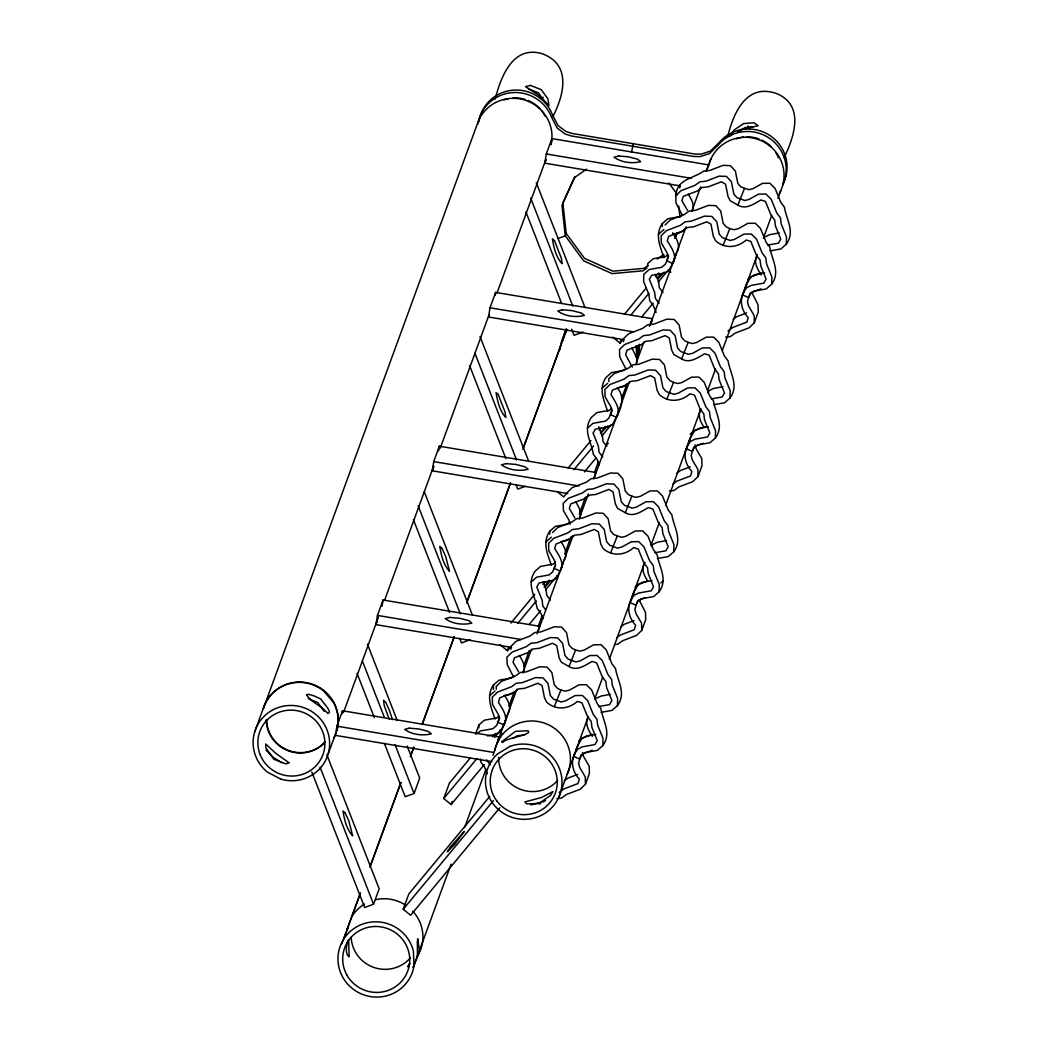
<?xml version="1.0" encoding="UTF-8"?>
<svg xmlns="http://www.w3.org/2000/svg" width="1049" height="1049" viewBox="0 0 1049 1049"><rect width="100%" height="100%" fill="white"/><g stroke="black" fill="none" stroke-linecap="round" stroke-linejoin="round"><path stroke-width="1.5" d="M478.803 727.875L478.868 724.977L484.336 720.191L496.78 717.975L499.18 715.916M513.813 675.923L511.414 677.982L498.97 680.198L493.502 684.984C485.674 696.248 491.325 707.891 495.076 719.076M493.397 689.337L493.502 684.984M555.459 562.107L553.072 564.165L540.628 566.381L535.16 571.167C526.047 583.559 535.108 595.688 537.088 608.236L540.76 613.088L543.002 618.608M570.092 522.114L567.706 524.172L555.262 526.388L549.794 531.174C541.953 542.425 547.604 554.082 551.354 565.254M549.728 534.072L549.794 531.174M611.751 408.284L609.351 410.343L596.92 412.572L591.452 417.345C582.339 429.749 591.4 441.865 593.38 454.414L597.051 459.265L599.294 464.799M626.384 368.304L623.998 370.363L611.554 372.579L606.086 377.365C598.245 388.615 603.896 400.272 607.646 411.444M556.875 798.577L561.425 798.105L566.303 794.565L580.267 789.228L585.473 784.167L585.25 776.916L579.691 767.396L578.602 763.252L579.704 759.07L581.316 755.7L584.909 752.605L597.353 750.389L602.821 745.603L602.991 738.365L597.681 725.279L596.947 719.299L593.288 714.461L587.663 700.64L582.444 695.461L575.075 695.566L565.477 700.902L561.281 701.912L553.557 699.132L550.371 695.566L547.932 683.292L542.989 677.851L535.633 677.575L522.389 682.624L516.331 683.253L511.453 686.793L497.488 692.117L492.283 697.192L492.506 704.43L498.052 713.949L499.154 718.106L498.039 722.289L496.426 725.659L492.846 728.74L480.403 730.956L477.125 733.828M601.103 712.337L611.987 710.396L617.455 705.61L617.625 698.372L612.314 685.285L611.58 679.319L607.922 674.468L602.31 660.647L597.078 655.468L589.708 655.573L580.11 660.909L575.914 661.932L568.191 659.139L565.005 655.573L562.566 643.299L557.622 637.858L550.266 637.582L537.022 642.631L530.964 643.26L526.087 646.8L512.122 652.124L506.916 657.198L507.139 664.437L513.42 676.723M647.666 266.433L647.731 263.535L653.199 258.749L665.643 256.533L668.043 254.474M678.729 216.815L667.833 218.756L662.365 223.542C654.537 234.806 660.188 246.449 663.938 257.634M662.299 226.44L662.365 223.542M614.675 644.597L617.704 644.283L622.595 640.742L636.559 635.419L641.752 630.357L641.542 623.106L635.982 613.586L634.894 609.443L635.996 605.26L637.608 601.89L641.201 598.795L653.645 596.579L659.113 591.793L659.283 584.555L653.973 571.469L653.239 565.49L649.567 560.638L643.955 546.831L638.736 541.638L631.367 541.756L621.769 547.08L617.559 548.102L609.849 545.323L606.65 541.743L604.224 529.483L599.281 524.028L591.911 523.766L578.681 528.801L572.623 529.443L567.732 532.984L553.767 538.307L548.575 543.369L548.784 550.62L554.344 560.14L555.446 564.283L552.718 571.836L549.125 574.931L536.682 577.147L531.227 581.933M659.113 591.793C668.213 579.402 659.152 567.273 657.172 554.724L653.514 549.873L647.902 536.065L642.67 530.873L635.301 530.991L625.702 536.314L621.506 537.337L613.783 534.557L610.597 530.978L608.158 518.717L603.227 513.263L595.858 512.987L582.615 518.036L576.557 518.678L571.679 522.218L557.714 527.542L552.508 532.604M657.395 558.527L668.279 556.586L673.746 551.8L673.917 544.562L668.606 531.476L667.872 525.497L664.201 520.645L658.588 506.837L653.37 501.658L646 501.763L636.402 507.1L632.193 508.109L624.483 505.33L621.283 501.763L618.858 489.49L613.914 484.048L606.545 483.773L593.314 488.821L587.256 489.45L582.379 492.991L568.401 498.314L563.208 503.376L563.418 510.627L568.978 520.147L570.079 524.29M669.446 490.945L673.996 490.473L678.873 486.933L692.851 481.609L698.044 476.534L697.834 469.296L692.274 459.777L691.173 455.62L692.288 451.437L693.9 448.067L697.493 444.986L709.924 442.77L715.392 437.984L715.575 430.733L710.252 417.646L709.53 411.68L705.859 406.828L700.247 393.008L695.015 387.828L687.659 387.933L678.06 393.27L673.851 394.293L666.128 391.513L662.942 387.933L660.516 375.66L655.573 370.218L648.203 369.943L634.973 374.991L628.902 375.621L624.024 379.161L610.059 384.498L604.867 389.559L605.076 396.81L610.636 406.33L611.724 410.474L609.01 418.026L605.417 421.121L592.973 423.337L587.506 428.123M713.674 404.717L724.557 402.777L730.025 397.991L730.209 390.739L724.885 377.653L724.164 371.687L720.493 366.835L714.88 353.028L709.662 347.835L702.292 347.953L692.694 353.277L688.485 354.3L680.762 351.52L677.575 347.94L675.15 335.667L670.206 330.225L662.837 329.95L649.606 334.998L643.535 335.628L638.657 339.168L624.693 344.505L619.5 349.566L619.71 356.817L625.991 369.104M725.738 337.135L730.288 336.663L735.165 333.123L749.13 327.786L754.336 322.725L754.113 315.474L748.553 305.954L747.465 301.81L748.58 297.628L750.192 294.258L753.772 291.163L766.216 288.947L771.684 284.161L771.854 276.923L766.544 263.837L765.809 257.87L762.151 253.019L756.539 239.198L751.307 234.019L743.938 234.124L734.339 239.46L730.143 240.47L722.42 237.69L719.234 234.124L716.795 221.85L711.851 216.409L704.495 216.133L691.252 221.182L685.194 221.811L680.316 225.351L666.351 230.675L661.145 235.75L661.368 242.988L666.915 252.507L668.016 256.664L666.902 260.847L665.289 264.217L661.709 267.298L649.265 269.514L643.798 274.3L643.614 281.552L648.938 294.638L649.672 300.604L653.33 305.456L656.136 312.366M769.966 250.895L780.849 248.954L786.317 244.181L786.501 236.93L781.177 223.843L780.443 217.877L776.784 213.026L771.172 199.205L765.94 194.026L758.571 194.131L748.973 199.467L744.777 200.49L737.054 197.697L733.867 194.131L731.428 181.857L726.498 176.416L719.129 176.14L705.885 181.189L699.827 181.818L694.949 185.358L680.985 190.682L675.779 195.757L676.002 202.995L682.283 215.281M498.354 741.656L499.088 737.041L342.538 710.776L336.899 726.157L335.431 735.375L491.981 761.64M342.04 713.845L342.538 710.776M511.532 647.377L375.962 624.627L377.43 615.409L383.055 600.028L539.619 626.305L537.363 632.455M382.085 606.165L383.055 600.028M567.824 493.568L432.254 470.804L433.722 461.599L439.347 446.205L595.898 472.483L593.655 478.632M438.613 450.821L439.347 446.205M651.455 323.276L652.19 318.673L495.639 292.396L490.001 307.777L488.532 316.995L624.103 339.745M495.141 295.464L495.639 292.396M680.395 185.935L544.824 163.185L546.293 153.967L551.918 138.586L708.481 164.863L706.226 171.013M550.948 144.723L551.918 138.586M492.964 755.503L499.088 737.041M631.446 152.367L633.334 143.726M254.632 732.071L263.076 709.006A38.367 37.541 20.1 0 1 323.748 690.976L333.359 702.358A38.367 37.541 20.1 0 1 336.572 731.022M495.115 99.078C500.989 76.839 512.581 45.199 541.979 53.643C571.574 64.343 564.257 94.397 552.889 116.596M328.127 754.1L336.008 732.569M343.561 712.376L378.414 617.14M384.59 600.238L433.499 466.595M440.252 448.159L489.149 314.516M497.016 293.012L545.926 159.369M375.962 624.627L377.089 621.546M432.254 470.804L433.932 466.202M544.824 163.185L545.952 160.104M574.826 176.534L562.88 202.89L566.185 233.376L565.28 235.841L557.845 238.569M360.345 893.171L346.852 930.03L360.423 893.276M370.467 865.517L400.823 782.567M410.369 756.447L413.752 747.229M422.183 724.19L454.217 636.638M467.146 601.3L510.43 483.025M523.359 447.687L560.468 346.314M369.982 867.156L400.902 782.672M410.461 756.565L413.831 747.347M422.262 724.308L454.309 636.743M466.674 602.952L510.522 483.13M522.887 449.339L565.608 332.599M311.802 771.959L364.685 907.477L373.549 904.225L379.174 888.844L326.895 754.847M384.406 743.439L405.202 796.729L414.08 793.49L419.705 778.109L407.235 746.127M499.757 807.848L410.618 915.253L403.209 909.286L408.848 893.905L489.699 796.479M484.31 764.551L451.136 804.517L443.74 798.538L449.365 783.157L470.109 758.178M475.499 734.208L478.868 724.977M451.136 804.517L452.263 801.436M500.032 644.729L507.428 650.695L508.555 647.626M612.603 337.096L620.011 343.075L621.126 339.994M675.779 195.757C676.854 178.828 693.074 178.881 703.774 171.053L709.832 170.423L723.063 165.375L730.432 165.65L735.375 171.092L737.801 183.365L740.987 186.932L748.711 189.712L752.92 188.702L762.518 183.365L769.887 183.26L775.106 188.44L780.718 202.26L784.39 207.099C786.37 219.661 795.43 231.777 786.317 244.181M499.73 717.673L498.039 722.289L503.887 724.951C508.949 717.214 502.248 708.809 498.406 702.24L499.783 697.795L513.748 692.458L518.639 688.918L524.697 688.288L537.927 683.24L542.071 685.587L544.497 697.86L546.726 702.227C555.747 710.409 568.414 709.465 577.383 701.414L581.933 702.83L587.545 716.637L591.216 721.489L591.951 727.468L597.261 740.555L594.94 744.593L582.497 746.809L578.091 748.947C569.764 757.824 571.194 770.425 579.35 779.105L577.973 783.564L563.995 788.887L559.117 792.428M555.459 565.398L554.331 568.466L560.179 571.128C565.241 563.405 558.54 555 554.698 548.43L556.075 543.972L570.04 538.648L574.918 535.108L580.989 534.479L594.219 529.43L598.363 531.777L600.789 544.051L603.018 548.417C612.039 556.586 624.693 555.655 633.675 547.591L638.225 549.007L643.837 562.828L647.508 567.679L648.23 573.646L653.553 586.732L651.219 590.784L638.775 593L634.37 595.124C626.043 604.014 627.486 616.602 635.628 625.296L634.252 629.754L620.287 635.078L616.628 637.74M612.301 410.041L610.623 414.657L616.471 417.318C621.533 409.582 614.832 401.177 610.977 394.621L612.367 390.162L626.332 384.839L631.21 381.298L637.268 380.656L650.511 375.608L654.655 377.968L657.08 390.228L659.31 394.594C668.318 402.777 680.985 401.833 689.967 393.781L694.517 395.198L700.129 409.018L703.8 413.87L704.522 419.836L709.845 432.922L707.511 436.961L695.067 439.177L690.662 441.314C682.335 450.191 683.764 462.793 691.92 471.486L690.544 475.931L676.579 481.268L672.92 483.917M668.593 256.231L666.902 260.847L672.75 263.509C677.824 255.772 671.111 247.367 667.269 240.798L668.646 236.353L682.611 231.016L687.501 227.476L693.559 226.846L706.79 221.798L710.934 224.145L713.359 236.418L715.602 240.785C724.61 248.967 737.277 248.023 746.259 239.972L750.796 241.388L756.421 255.195L760.079 260.047L760.813 266.026L766.124 279.113L763.803 283.151L751.359 285.367L746.954 287.505C738.627 296.382 740.056 308.983 748.212 317.663L746.836 322.122L732.858 327.445L727.98 330.986M451.057 864.271L417.318 956.439A38.367 37.541 20.1 0 0 412.742 911.201M464.628 827.517L485.989 769.14M509.04 706.161L514.01 692.222M523.648 666.22L529.194 650.747M538.268 626.279L542.202 615.527M564.69 554.082L570.787 537.075M579.31 514.141L585.408 497.134M594.481 472.666L598.336 461.809M621.467 398.935L627.092 383.58M649.37 326.357L652.19 318.673M497.2 742.889L516.869 689.127M523.058 672.239L531.489 649.187M537.114 633.832L573.082 535.514M579.835 517.091L588.266 494.04M593.891 478.685L629.295 381.902M636.048 363.478L643.916 341.974M650.105 325.072L686.072 226.754M691.697 211.4L700.693 186.827M706.318 171.459L710.816 159.173M507.834 714.172L503.887 724.951L499.665 732.412L495.259 734.549L487.483 735.926M563.549 561.897L560.179 571.128L555.957 578.602L551.551 580.726L539.107 582.942L536.773 586.994L542.097 600.08L542.818 606.047L545.572 609.692M676.697 252.743L672.75 263.509L668.528 270.97L664.122 273.107L651.678 275.323L649.357 279.362L654.668 292.448L655.402 298.414L659.06 303.266M727.442 137.458C733.566 112.492 746.613 82.11 777.768 93.99C804.78 106.539 793.896 137.196 784.167 157.638M496.308 689.324L496.229 686.426L501.422 681.352L515.387 676.028L520.265 672.488L526.336 671.858L539.566 666.81L546.935 667.085L551.879 672.527L554.305 684.8L557.491 688.367L560.94 690.006L554.383 706.488M510.942 649.331L510.863 646.433L516.056 641.359L530.02 636.035L534.911 632.495L540.969 631.865L554.2 626.817L561.569 627.092L566.512 632.534L568.938 644.807L572.125 648.374L575.586 650.013L569.017 666.495L561.372 662.234L559.13 657.867L556.704 645.594L552.561 643.247L539.33 648.295L533.272 648.925L528.394 652.465L514.416 657.802L513.04 662.247L518.573 671.714M617.232 536.183L610.675 552.666M567.142 492.61L572.348 487.549L586.312 482.225L591.19 478.685L597.261 478.042L610.492 473.007L617.861 473.269L622.804 478.724L625.23 490.984L628.417 494.564L631.865 496.19L625.309 512.673L617.651 508.424L615.422 504.058L612.996 491.784L608.853 489.437L595.622 494.485L589.551 495.115L584.673 498.655L570.708 503.979L569.332 508.437L574.852 517.904M608.892 381.692L608.8 378.794L613.993 373.719L627.971 368.396L632.849 364.855L638.907 364.226L652.137 359.178L659.506 359.453L664.45 364.895L666.876 377.168L670.075 380.735L673.524 382.374L666.954 398.856M623.526 341.699L623.434 338.801L628.626 333.739L642.604 328.403L647.482 324.862L653.54 324.233L666.771 319.184L674.14 319.46L679.083 324.902L681.522 337.175L684.709 340.755L688.157 342.38L681.588 358.863L673.943 354.601L671.714 350.235L669.288 337.975L665.145 335.628L651.901 340.663L645.843 341.305L640.965 344.846L627 350.169L625.61 354.628L632.259 367.163M665.092 224.984L670.285 219.91L684.25 214.586L689.141 211.046L695.199 210.416L708.429 205.368L715.798 205.643L720.742 211.085L723.167 223.358L726.354 226.925L729.802 228.564L723.246 245.046M744.449 188.571L737.88 205.053L730.235 200.792L728.006 196.425L725.567 184.152L721.424 181.805L708.193 186.853L702.135 187.483L697.257 191.023L683.279 196.36L681.902 200.805L687.436 210.272M558.724 797.424L587.964 717.516M594.717 699.093L602.585 677.575M609.338 659.152L644.742 562.369M650.931 545.48L659.362 522.428M665.551 505.539L700.955 408.756C697.087 414.893 700.548 422.104 704.194 427.428M707.708 390.333L715.575 368.828M722.315 350.392L757.168 255.143M763.357 238.254L771.789 215.215M777.978 198.313L780.784 190.63M595.766 734.379L586.43 736.044L582.025 738.181L577.802 745.642L573.869 756.408L579.704 759.07L581.395 754.454M652.045 580.569L642.722 582.234L638.317 584.359L634.094 591.833L630.147 602.598L635.996 605.26L637.687 600.644M708.337 426.746L699.014 428.412L694.595 430.549L690.373 438.01L686.439 448.775L692.288 451.437L693.979 446.822M764.629 272.937L755.293 274.602L750.887 276.739L746.665 284.2L742.731 294.966L748.58 297.628L750.258 293.012M585.473 784.167L589.407 773.401L589.197 766.15L583.637 756.631L582.536 752.487M641.752 630.357L645.699 619.592L645.476 612.341L639.195 600.054M698.044 476.534L701.978 465.769L701.768 458.518L696.208 449.011L695.12 444.855M754.336 322.725L758.27 311.959L758.06 304.708L751.766 292.422M602.821 745.603C611.934 733.212 602.86 721.096 600.893 708.534L597.222 703.682L591.61 689.875L586.391 684.695L579.022 684.8L569.423 690.137L565.214 691.147L560.94 690.006M617.455 705.61C626.568 693.219 617.507 681.103 615.527 668.541L611.855 663.702L606.243 649.882L601.025 644.702L593.655 644.807L584.057 650.144L579.848 651.154L575.586 650.013M673.746 551.8C682.847 539.409 673.786 527.28 671.819 514.731L668.147 509.88L662.535 496.072L657.303 490.88L649.947 490.998L640.336 496.321L636.14 497.344L631.865 496.19M715.392 437.984C724.505 425.592 715.444 413.463 713.464 400.915L709.793 396.063L704.181 382.242L698.962 377.063L691.593 377.168L681.994 382.505L677.785 383.528L673.524 382.374M730.025 397.991C739.139 385.599 730.078 373.47 728.098 360.922L724.426 356.07L718.814 342.249L713.595 337.07L706.226 337.175L696.628 342.512L692.432 343.534L688.157 342.38M771.684 284.161C780.797 271.77 771.736 259.654 769.756 247.092L766.085 242.24L760.473 228.433L755.254 223.253L747.885 223.358L738.286 228.695L734.077 229.705L729.802 228.564M341.79 943.851L348.229 927.001L343.915 938.055M348.15 940.219C346.458 944.716 344.675 953.843 349.147 956.872L348.648 940.415M409.739 963.677L408.73 966.339L407.563 966.667L409.713 963.506M675.084 237.48L677.077 233.088M674.848 238.477L677.51 232.616M691.907 211.478C695.225 205.683 691.383 199.061 688.21 194.104M677.274 251.472C680.867 245.112 676.067 238.123 672.789 232.734M579.323 519.111C582.654 513.315 578.799 506.693 575.639 501.724M564.113 560.363C568.204 554.318 564.611 547.027 561.005 541.717M523.045 672.92C526.362 667.125 522.52 660.503 519.347 655.546M508.411 712.914C511.728 707.118 507.886 700.496 504.713 695.539M757.365 254.973C752.92 261.581 757.535 269.265 761.259 274.969M744.947 288.003L746.665 284.2M689.232 440.541L690.373 438.01M644.781 562.605C640.69 568.65 644.296 575.927 647.902 581.251M632.363 595.622L634.094 591.833M588.502 716.415C584.057 723.023 588.673 730.707 592.397 736.411M576.085 749.445L577.802 745.642M657.5 278.444L659.873 274.812M544.143 587.27L549.086 580.163M684.709 228.708L683.161 230.977L678.755 233.114L672.54 234.215M572.138 536.341L570.59 538.609L566.185 540.733L561.517 541.572M707.695 392.824L709.242 390.556L713.648 388.418L722.971 386.766M651.403 546.634L652.95 544.365L657.356 542.241L666.692 540.576M605.378 426.353L600.434 433.46L607.935 425.881M624.457 314.228L646.223 287.99M655.546 276.752L658.667 273.002M631.262 314.621L648.885 293.379M658.221 282.142L668.58 269.645M620.011 343.075L623.119 339.325M641.778 316.837L653.173 303.109M568.165 468.038L590.967 440.554M599.267 430.562L601.339 428.071M573.934 469.677L593.629 445.943M601.929 435.951L611.252 424.714M566.827 493.135L563.719 496.885L557.557 491.902M584.45 471.906L595.845 458.164M606.217 445.681L608.289 443.176M510.837 623.093L534.688 594.377M542.976 584.385L545.047 581.88M517.655 623.486L536.314 601.011M545.637 589.774L556.009 577.278M507.428 650.695L510.535 646.958M529.194 624.47L540.602 610.728M443.74 798.538L476.915 758.571M494.538 737.342L499.717 731.087M403.209 909.286L493.397 800.623M658.523 278.51L664.214 272.071M545.939 586.142L550.699 580.766M492.506 736.726L495.351 733.513M658.431 234.307L663.899 229.521M602.139 388.13L607.607 383.344M545.86 541.94L551.328 537.154M489.568 695.749L495.036 690.963M660.857 582.942L663.047 581.028M680.276 216.54L682.676 214.481M747.78 279.349L751.438 276.687M733.146 319.342L736.804 316.68L746.586 312.956M690.268 434.05L695.146 430.51L704.928 426.773M676.854 473.151L680.513 470.503L690.294 466.766M635.196 586.981L638.867 584.319L647.246 581.12M620.562 626.961L624.221 624.312L634.002 620.588M578.917 740.791L582.575 738.129L592.357 734.405M564.283 780.784L567.942 778.122L577.711 774.398M586.509 169.151L574.59 177.53L561.976 205.355L565.28 235.841L583.624 260.834L612.091 273.632L643.05 270.812L647.023 268.019M647.928 265.554L643.955 268.347L612.996 271.18L584.529 258.382L566.185 233.376M657.198 259.037L663.82 254.382M661.591 257.779L664.24 255.917M738.811 131.807L745.105 127.532L753.143 126.903M513.236 738.312L517.183 735.729L524.539 734.943M543.028 801.947L545.532 800.544M737.631 131.466L741.433 129.433L758.217 125.67L753.956 122.772L743.571 123.598L734.09 130.037L730.13 135.937L732.582 134.167M765.521 236.746L769.927 234.609L779.263 232.944M626.882 384.786L622.477 386.924L617.809 387.75M514.298 692.419L509.893 694.556L503.677 695.657M596.658 698.188L601.064 696.051L610.4 694.386M752.828 276.162L761.22 272.963M751.202 292.592L760.971 288.868M694.91 446.402L703.289 443.216M638.618 600.225L645.607 597.563M582.339 754.034L592.108 750.31M582.942 332.048L574.078 335.287L571.692 329.189M525.182 486.395L517.786 489.096L516.003 484.533M470.372 639.667L461.494 642.919L459.711 638.343M530.978 804.963L541.494 802.262M767.54 245.099L778.437 243.158L780.758 239.12L775.447 226.033L774.713 220.054L771.054 215.202L765.442 201.395L760.892 199.979C754.179 203.781 745.629 210.102 737.88 205.053M711.261 398.908L722.145 396.968L724.479 392.929L719.155 379.843L718.434 373.877L714.762 369.025L709.15 355.205L704.6 353.788C697.887 357.591 689.337 363.924 681.588 358.863M654.969 552.731L665.853 550.791L668.187 546.739L662.876 533.653L662.142 527.686L658.47 522.835L652.858 509.027L648.308 507.598C641.608 511.414 633.058 517.734 625.309 512.673M598.677 706.541L609.574 704.6L611.895 700.562L606.584 687.475L605.85 681.496L602.192 676.644L596.579 662.837L592.029 661.421C585.316 665.223 576.766 671.544 569.017 666.495M528.408 88.903L538.557 92.863L544.969 102.278M537.704 803.613L540.655 803.731M546.293 153.967L691.553 178.343M490.001 307.777L633.648 331.89M433.722 461.599L578.969 485.975M377.43 615.409L521.078 639.51M336.899 726.157L493.463 752.421M308.327 698.7L317.847 702.607L324.167 711.392M265.922 750.074L272.95 757.076L281.84 762.833M663.007 292.501L659.336 287.649L658.615 281.683L655.651 274.405M606.715 446.323L603.044 441.472L602.323 435.492L598.782 426.773M602.782 457.089L599.11 452.237L598.376 446.258L593.065 433.171L595.399 429.133L607.83 426.917L612.249 424.779C618.53 413.883 627.302 399.302 617.297 387.907M550.423 600.133L546.765 595.281L546.031 589.315L543.08 582.038M486.539 759.856L490.198 764.708M668.829 182.959L677.523 194.799M631.931 347.914L636.756 357.932L636.769 362.757M389.271 719.326L384.262 705.767L383.528 700.273L385.626 702.069L389.323 710.094L392.483 719.64M669.655 269.606L670.77 272.373M556.521 575.862L557.635 578.615M500.229 729.671L501.907 733.815M487.274 773.808L484.468 766.898L480.796 762.046L480.442 759.056M536.288 182.67L585.001 307.527M530.65 198.051L572.846 306.151M525.942 211.95L561.595 303.305M479.996 336.48L528.722 461.337M474.961 353.382L516.554 459.973M469.65 365.76L505.906 458.649M424.307 491.811L472.43 615.147M418.079 505.67L460.262 613.783M413.372 519.57L449.615 612.459M367.425 644.099L397.125 720.243M362.39 661.014L384.367 717.346M395.067 744.764L414.08 793.49M357.08 673.392L374.309 717.542M320.076 767.186L373.549 904.225M678.742 206.037L679.962 217.274M679.726 184.991L679.804 187.889M324.928 742.194A33.594 32.873 20.1 0 1 288.147 750.743A33.594 32.873 20.1 0 1 266.302 719.968M560.1 349.527A38.367 37.541 20.1 0 1 567.443 329.924M635.825 345.895A38.367 37.541 20.1 0 1 636.297 357.407M351.992 916.315A38.367 37.541 20.1 0 1 364.58 904.068M375.66 899.675A38.367 37.541 20.1 0 1 404.599 904.526M410.408 957.829A33.594 32.873 20.1 0 1 373.903 967.44A33.594 32.873 20.1 0 1 351.179 937.268M562.657 340.519A38.302 37.476 20.1 0 1 566.198 329.648M638.539 345.069A38.302 37.476 20.1 0 1 637.084 357.893M563.562 338.066A38.302 37.476 20.1 0 1 566.381 328.691M639.51 344.269A38.302 37.476 20.1 0 1 637.477 357.001M782.908 184.742A38.302 37.476 20.1 0 0 767.881 137.249A38.302 37.476 20.1 0 0 718.25 145.037L709.399 153.587L700.063 156.629L693.455 156.432L571.417 135.95L565.096 133.97L557.189 128.03L551.459 117.042A38.302 37.476 20.1 0 0 511.755 92.666A38.302 37.476 20.1 0 0 478.069 123.743M736.214 138.888A32.768 32.06 20.1 0 1 743.715 137.104M746.888 136.895A32.768 32.06 20.1 0 1 759.017 138.927M761.954 140.173A32.768 32.06 20.1 0 1 770.779 146.322M775.722 152.42A32.768 32.06 20.1 0 1 778.476 157.888M783.079 183.785A38.302 37.476 20.1 0 0 769.507 135.242A38.302 37.476 20.1 0 0 719.155 142.572L710.304 151.122L700.968 154.164L694.346 153.967L572.321 133.485L565.988 131.518L558.094 125.578L552.351 114.577A38.302 37.476 20.1 0 0 512.659 90.201A38.302 37.476 20.1 0 0 478.973 121.278M504.044 99.917A32.768 32.06 20.1 0 1 508.437 98.658M513.131 98.003A32.768 32.06 20.1 0 1 525.352 99.458M528.329 100.547A32.768 32.06 20.1 0 1 539.697 108.467M541.743 110.866A32.768 32.06 20.1 0 1 545.087 116.177M749.629 128.83A20.98 20.534 20.1 0 1 747.963 125.985M708.652 165.336A38.367 37.541 20.1 0 1 759.751 140.055A38.367 37.541 20.1 0 1 779.315 193.527M551.223 143.949A38.367 37.541 20.1 0 0 522.927 99.55A38.367 37.541 20.1 0 0 477.007 124.818L263.391 708.534A38.367 37.541 20.1 0 1 310.91 683.712A38.367 37.541 20.1 0 1 336.808 730.812M335.103 735.375A38.367 37.541 20.1 0 1 333.595 738.339M325.138 741.931A33.594 32.873 20.1 0 1 288.331 750.363A33.594 32.873 20.1 0 1 266.59 719.509M543.33 97.321A20.98 20.534 20.1 0 1 540.209 98.37M494.669 750.678A38.367 37.541 20.1 0 1 543.788 722.918A38.367 37.541 20.1 0 1 567.168 774.359M557.543 780.522A33.594 32.873 20.1 0 1 520.107 789.202A33.594 32.873 20.1 0 1 498.681 757.352M636.809 345.777A38.367 37.541 20.1 0 1 637.176 358.876M417.397 942.133L417.41 956.544L413.096 967.598L419.534 950.748L417.712 938.658L417.397 942.133M501.868 741.722L502.746 742.469C505.028 737.971 533.692 734.929 527.922 730.76L515.479 731.35L501.868 741.722M552.757 791.72L550.764 795.208L539.186 803.364L526.834 803.954L524.906 801.908L541.31 797.568L552.757 791.72M450.48 847.002L447.333 851.827L454.833 844.261L464.248 831.451L450.48 847.002M509.971 746.39L497.357 754.074A38.367 37.541 20.1 0 0 508.241 815.886A38.367 37.541 20.1 0 0 562.002 783.144A38.367 37.541 20.1 0 0 509.971 746.39M306.583 694.74C310.307 701.886 322.122 706.134 327.708 713.386C333.674 712.992 321.82 701.414 320.824 699.001L313.926 695.841L308.59 694.307L306.583 694.74M288.986 762.702L285.931 763.921L273.802 759.266L265.908 747.871L265.685 744.016L275.926 753.47L288.986 762.702M618.648 155.986L614.085 157.18C621.323 162.543 632.049 163.841 640.69 161.651L637.477 159.146L628.338 156.799L618.648 155.986M562.369 309.796L557.793 310.989C565.031 316.352 575.757 317.65 584.411 315.461L581.185 312.956L572.059 310.609L562.369 309.796M506.077 463.606L501.501 464.812C508.739 470.162 519.465 471.46 528.119 469.27L524.893 466.766L515.767 464.419L506.077 463.606M449.785 617.428L445.222 618.622C452.46 623.985 463.173 625.283 471.827 623.093L468.615 620.588L459.475 618.241L449.785 617.428M409.267 728.176L404.691 729.37C411.929 734.72 422.655 736.031 431.296 733.828L428.084 731.323L418.957 728.989L409.267 728.176M530.361 85.402L525.523 86.621L539.094 95.472L548.955 105.529L547.88 98.776L541.232 89.637L530.361 85.402M280.686 779.079L267.443 772.116A38.367 37.541 20.1 0 1 272.95 709.845A38.367 37.541 20.1 0 1 329.412 739.493A38.367 37.541 20.1 0 1 280.686 779.079M554.488 240.627L552.39 238.831C553.741 247.472 556.022 257.241 562.08 263.692L561.346 258.198L554.488 240.627M498.196 394.437L496.098 392.654C497.462 401.282 499.73 411.064 505.802 417.502L505.054 412.008L498.196 394.437M441.904 548.26L439.806 546.463C441.17 555.105 443.439 564.873 449.51 571.312L445.615 556.272L441.904 548.26M345.095 812.818L342.997 811.021C344.36 819.662 346.629 829.431 352.7 835.869L348.806 820.829L345.095 812.818M414.027 965.801L413.411 951.115A38.367 37.541 20.1 0 0 353.67 928.732A38.367 37.541 20.1 0 0 356.28 991.292A38.367 37.541 20.1 0 0 414.027 965.801M260.152 754.624A33.594 32.873 20.1 0 0 317.532 764.065A33.594 32.873 20.1 0 0 296.447 710.579A33.594 32.873 20.1 0 0 260.152 754.624M346.786 974.823A33.594 32.873 20.1 0 0 404.822 977.012A33.594 32.873 20.1 0 0 377.037 926.516A33.594 32.873 20.1 0 0 346.786 974.823M496.662 800.741A33.594 32.873 20.1 0 0 554.383 795.47A33.594 32.873 20.1 0 0 520.186 748.881A33.594 32.873 20.1 0 0 496.662 800.741"/></g></svg>
